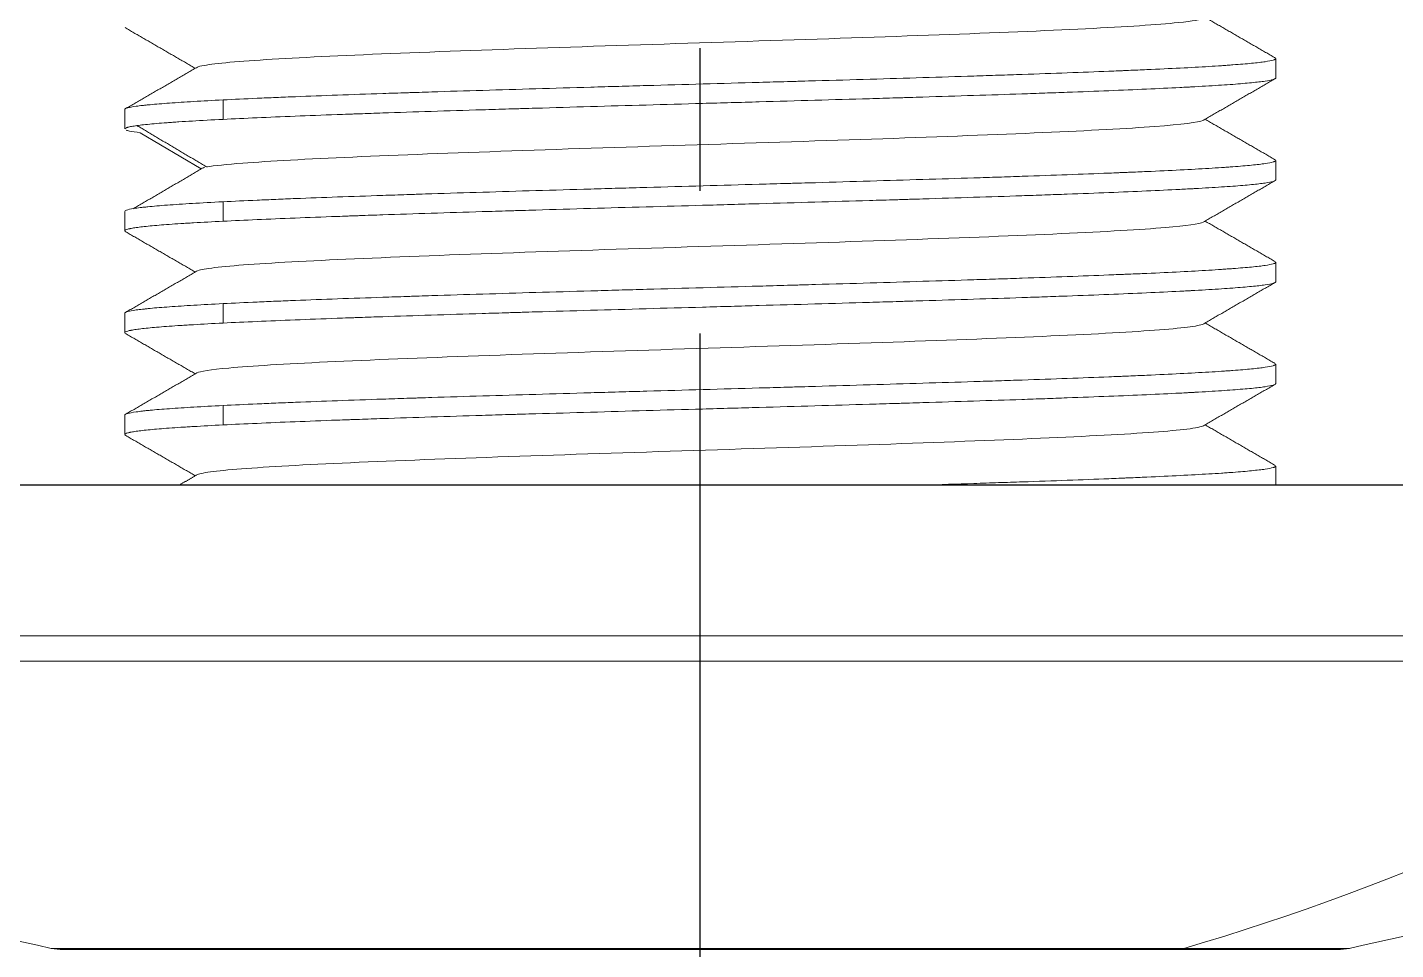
# Model space of a CAD drawing. Header units: millimetres. Extents: x 24023 to 24864, y 1163 to 1757.
# Drawn here: x 24160.96 to 24185.33, y 1512.53 to 1528.95 of the extents above; entities that cross this region are included whole.
import ezdxf

# ---------------------------------------------------------------- set-up
doc = ezdxf.new("R2010")
doc.units = ezdxf.units.MM
doc.linetypes.add('CENTERX2', pattern=[20.32, 12.7, -2.54, 2.54, -2.54])
doc.layers.add('CENTER', color=1, linetype='CENTERX2')
doc.layers.add('벽', color=2, linetype='Continuous')

msp = doc.modelspace()

# ---------------------------------------------------------------- linework, layer by layer
at = {"linetype": 'Continuous', "lineweight": 18}
for p, q in [((24183.196, 1528.049), (24183.196, 1528.395)), ((24162.696, 1527.488), (24162.696, 1527.142)), ((24162.972, 1527.075), (24164.054, 1526.432)), ((24183.196, 1526.235), (24183.196, 1526.581)), ((24162.696, 1525.674), (24162.696, 1525.328)), ((24183.196, 1524.421), (24183.196, 1524.767)), ((24162.696, 1523.86), (24162.696, 1523.514)), ((24183.196, 1522.607), (24183.196, 1522.953)), ((24162.696, 1522.046), (24162.696, 1521.7)), ((24183.196, 1520.798), (24183.196, 1521.139)), ((24193.064, 1520.798), (24145.946, 1520.798)), ((24161.596, 1512.527), (24181.403, 1512.527)), ((24181.403, 1512.527), (24184.296, 1512.527))]:
    msp.add_line(p, q, dxfattribs=at)
at = {"linetype": 'Continuous', "lineweight": 13}
for p, q in [((24164.448, 1527.659), (24164.448, 1527.313)), ((24164.448, 1525.846), (24164.448, 1525.499)), ((24164.448, 1524.031), (24164.448, 1523.685)), ((24164.448, 1522.218), (24164.448, 1521.871)), ((24193.064, 1518.115), (24145.946, 1518.115)), ((24192.849, 1517.662), (24146.234, 1517.662)), ((24181.561, 1512.55), (24161.384, 1512.55)), ((24181.561, 1512.55), (24184.508, 1512.55))]:
    msp.add_line(p, q, dxfattribs=at)
at = {"linetype": 'Continuous', "lineweight": 18}
for centre, radius, start, end in [((24176.561, 1582.527), 71.604, 244.94174, 257.76269), ((24169.33, 1582.527), 71.604, 282.23731, 295.05826), ((24161.596, 1513.527), 1, 257.7627, 270), ((24184.296, 1513.527), 1, 270, 282.2373)]:
    msp.add_arc(centre, radius, start, end, dxfattribs=at)
at = {"linetype": 'Continuous', "lineweight": 13}
for centre, major_axis, start_param, end_param in [((24170.252, 1582.527), (0, -71.604), 0.213581, 0.437349), ((24181.403, 1513.527), (0, 1), 3.141579, 3.355174)]:
    msp.add_ellipse(centre, major_axis=major_axis, ratio=0.745133, start_param=start_param, end_param=end_param, dxfattribs=at)
at = {"linetype": 'Continuous', "lineweight": 18}
for points, knots in [([(24181.914, 1529.115), (24181.875, 1529.089), (24181.512, 1529.026), (24179.975, 1528.927), (24177.301, 1528.818), (24174.016, 1528.709), (24170.58, 1528.6), (24167.477, 1528.492), (24165.141, 1528.383), (24164.187, 1528.299), (24164.008, 1528.252), (24163.986, 1528.241)], [0, 0, 0, 0, 0.091247, 0.215619, 0.339991, 0.464363, 0.588736, 0.713108, 0.83748, 0.961852, 1, 1, 1, 1]), ([(24183.196, 1528.395), (24183.196, 1528.391), (24183.192, 1528.386), (24183.183, 1528.381), (24183.181, 1528.38), (24183.177, 1528.377), (24183.174, 1528.376), (24183.165, 1528.372), (24183.158, 1528.37), (24183.119, 1528.358), (24183.071, 1528.349), (24182.943, 1528.33), (24182.863, 1528.321), (24182.672, 1528.302), (24182.561, 1528.293), (24182.401, 1528.281), (24182.368, 1528.278), (24182.3, 1528.273), (24182.196, 1528.266), (24182.084, 1528.259), (24181.849, 1528.245), (24181.508, 1528.226), (24181.112, 1528.208), (24180.794, 1528.193), (24180.685, 1528.189), (24180.544, 1528.183), (24180.515, 1528.182), (24180.458, 1528.179), (24180.372, 1528.176), (24180.284, 1528.172), (24179.988, 1528.16), (24179.741, 1528.15), (24179.227, 1528.132), (24178.96, 1528.122), (24178.544, 1528.108), (24178.403, 1528.104), (24178.187, 1528.097), (24178.115, 1528.094), (24177.968, 1528.09), (24177.894, 1528.087), (24177.522, 1528.075), (24177.219, 1528.066), (24176.602, 1528.047), (24176.289, 1528.037), (24175.651, 1528.018), (24175.326, 1528.009), (24174.914, 1527.997), (24174.79, 1527.994), (24174.665, 1527.99), (24174.582, 1527.988), (24174.54, 1527.987), (24174.331, 1527.981), (24174.164, 1527.976), (24173.663, 1527.962), (24172.996, 1527.943), (24172.328, 1527.924), (24171.828, 1527.91), (24171.662, 1527.905), (24171.412, 1527.898), (24171.328, 1527.896), (24171.162, 1527.891), (24171.078, 1527.889), (24170.664, 1527.877), (24170.338, 1527.867), (24169.697, 1527.849), (24169.383, 1527.839), (24168.764, 1527.82), (24168.461, 1527.811), (24168.088, 1527.799), (24168.014, 1527.796), (24167.903, 1527.793), (24167.866, 1527.792), (24167.793, 1527.789), (24167.611, 1527.784), (24167.433, 1527.778), (24167.013, 1527.764), (24166.744, 1527.754), (24166.226, 1527.735), (24165.977, 1527.726), (24165.619, 1527.712), (24165.503, 1527.707), (24165.332, 1527.7), (24165.276, 1527.697), (24165.164, 1527.693), (24165.11, 1527.69), (24164.84, 1527.678), (24164.637, 1527.669), (24164.448, 1527.659)], [0, 0, 0, 0, 0.017436, 0.017436, 0.022252, 0.022252, 0.027069, 0.027069, 0.036702, 0.036702, 0.075234, 0.075234, 0.113766, 0.113766, 0.152298, 0.152298, 0.161931, 0.161931, 0.171564, 0.190829, 0.190829, 0.229361, 0.267893, 0.267893, 0.287159, 0.287159, 0.291976, 0.291976, 0.296792, 0.306425, 0.306425, 0.344957, 0.344957, 0.383489, 0.383489, 0.402755, 0.402755, 0.412388, 0.412388, 0.422021, 0.422021, 0.460553, 0.460553, 0.499085, 0.499085, 0.537617, 0.537617, 0.54725, 0.552066, 0.552066, 0.556883, 0.556883, 0.576149, 0.576149, 0.614681, 0.653213, 0.653213, 0.672479, 0.672479, 0.682112, 0.682112, 0.691745, 0.691745, 0.730276, 0.730276, 0.768808, 0.768808, 0.80734, 0.80734, 0.816973, 0.816973, 0.82179, 0.82179, 0.826606, 0.845872, 0.845872, 0.884404, 0.884404, 0.922936, 0.922936, 0.942202, 0.942202, 0.951835, 0.951835, 0.961468, 0.961468, 1, 1, 1, 1]), ([(24164.448, 1527.313), (24164.637, 1527.323), (24164.839, 1527.332), (24165.266, 1527.351), (24165.491, 1527.36), (24165.966, 1527.379), (24166.215, 1527.389), (24166.542, 1527.401), (24166.608, 1527.403), (24166.708, 1527.407), (24166.742, 1527.408), (24166.809, 1527.41), (24166.979, 1527.416), (24167.151, 1527.422), (24167.571, 1527.436), (24168.146, 1527.455), (24168.752, 1527.474), (24169.218, 1527.488), (24169.375, 1527.493), (24169.574, 1527.499), (24169.614, 1527.5), (24169.694, 1527.502), (24169.734, 1527.503), (24169.855, 1527.507), (24169.935, 1527.509), (24170.339, 1527.521), (24170.664, 1527.531), (24171.32, 1527.55), (24171.65, 1527.559), (24172.316, 1527.578), (24172.651, 1527.587), (24173.073, 1527.599), (24173.158, 1527.601), (24173.327, 1527.606), (24173.579, 1527.613), (24173.83, 1527.62), (24174.33, 1527.635), (24174.99, 1527.654), (24175.638, 1527.672), (24176.12, 1527.686), (24176.279, 1527.691), (24176.478, 1527.697), (24176.518, 1527.698), (24176.597, 1527.7), (24176.715, 1527.704), (24176.832, 1527.708), (24177.22, 1527.719), (24177.522, 1527.729), (24178.109, 1527.748), (24178.395, 1527.757), (24178.811, 1527.771), (24178.948, 1527.776), (24179.15, 1527.783), (24179.216, 1527.785), (24179.349, 1527.79), (24179.415, 1527.793), (24179.741, 1527.804), (24179.988, 1527.814), (24180.46, 1527.833), (24180.683, 1527.842), (24181.104, 1527.861), (24181.303, 1527.871), (24181.535, 1527.882), (24181.604, 1527.886), (24181.67, 1527.889), (24181.714, 1527.892), (24181.736, 1527.893), (24181.844, 1527.899), (24181.927, 1527.904), (24182.162, 1527.918), (24182.304, 1527.927), (24182.557, 1527.946), (24182.668, 1527.956), (24182.812, 1527.97), (24182.857, 1527.975), (24182.917, 1527.982), (24182.936, 1527.984), (24182.973, 1527.989), (24182.99, 1527.991), (24183.071, 1528.003), (24183.119, 1528.012), (24183.163, 1528.025), (24183.173, 1528.029), (24183.181, 1528.033)], [0, 0, 0, 0, 0.039343, 0.039343, 0.078686, 0.078686, 0.118029, 0.118029, 0.127865, 0.127865, 0.132783, 0.132783, 0.1377, 0.157372, 0.157372, 0.196715, 0.236058, 0.236058, 0.255729, 0.255729, 0.260647, 0.260647, 0.265565, 0.265565, 0.275401, 0.275401, 0.314744, 0.314744, 0.354087, 0.354087, 0.39343, 0.39343, 0.403265, 0.403265, 0.413101, 0.432773, 0.432773, 0.472116, 0.511459, 0.511459, 0.53113, 0.53113, 0.536048, 0.536048, 0.540966, 0.550802, 0.550802, 0.590145, 0.590145, 0.629488, 0.629488, 0.649159, 0.649159, 0.658995, 0.658995, 0.668831, 0.668831, 0.708174, 0.708174, 0.747517, 0.747517, 0.786859, 0.786859, 0.796695, 0.801613, 0.801613, 0.806531, 0.806531, 0.826202, 0.826202, 0.865545, 0.865545, 0.904888, 0.904888, 0.92456, 0.92456, 0.934396, 0.934396, 0.944231, 0.944231, 0.983574, 0.983574, 1, 1, 1, 1]), ([(24164.448, 1527.659), (24164.259, 1527.65), (24164.085, 1527.641), (24163.767, 1527.621), (24163.623, 1527.612), (24163.364, 1527.593), (24163.25, 1527.584), (24163.126, 1527.572), (24163.102, 1527.57), (24163.068, 1527.566), (24163.056, 1527.565), (24163.034, 1527.562), (24162.981, 1527.557), (24162.934, 1527.551), (24162.834, 1527.537), (24162.784, 1527.527), (24162.715, 1527.508), (24162.697, 1527.499), (24162.696, 1527.489), (24162.696, 1527.488), (24162.696, 1527.488)], [0, 0, 0, 0, 0.165358, 0.165358, 0.330716, 0.330716, 0.496073, 0.496073, 0.537413, 0.537413, 0.558083, 0.558083, 0.578752, 0.661431, 0.661431, 0.826789, 0.826789, 0.992147, 0.992147, 1, 1, 1, 1]), ([(24162.696, 1527.142), (24162.696, 1527.149), (24162.706, 1527.156), (24162.729, 1527.165), (24162.733, 1527.166), (24162.741, 1527.169), (24162.745, 1527.17), (24162.759, 1527.174), (24162.789, 1527.182), (24162.83, 1527.189), (24162.924, 1527.204), (24163.005, 1527.214), (24163.201, 1527.234), (24163.316, 1527.243), (24163.482, 1527.256), (24163.517, 1527.258), (24163.588, 1527.263), (24163.624, 1527.266), (24163.737, 1527.273), (24163.817, 1527.278), (24164.067, 1527.293), (24164.249, 1527.303), (24164.448, 1527.313)], [0, 0, 0, 0, 0.129149, 0.129149, 0.15092, 0.15092, 0.172691, 0.172691, 0.216234, 0.303319, 0.303319, 0.477489, 0.477489, 0.65166, 0.65166, 0.695202, 0.695202, 0.738745, 0.738745, 0.82583, 0.82583, 1, 1, 1, 1]), ([(24162.972, 1527.075), (24162.89, 1527.085), (24162.827, 1527.095), (24162.756, 1527.11), (24162.736, 1527.116), (24162.722, 1527.121)], [0, 0, 0, 0, 0.639027, 0.639027, 1, 1, 1, 1]), ([(24181.909, 1527.298), (24181.907, 1527.297), (24181.832, 1527.26), (24181.238, 1527.186), (24179.195, 1527.077), (24176.275, 1526.968), (24172.888, 1526.86), (24169.509, 1526.751), (24166.612, 1526.642), (24164.866, 1526.547), (24164.294, 1526.489), (24164.154, 1526.467)], [0, 0, 0, 0, 0.003653, 0.134603, 0.265552, 0.396502, 0.527451, 0.658401, 0.78935, 0.9203, 1, 1, 1, 1]), ([(24183.196, 1526.581), (24183.196, 1526.577), (24183.192, 1526.573), (24183.183, 1526.567), (24183.181, 1526.566), (24183.177, 1526.564), (24183.174, 1526.562), (24183.165, 1526.559), (24183.158, 1526.556), (24183.119, 1526.544), (24183.071, 1526.535), (24182.943, 1526.516), (24182.863, 1526.507), (24182.672, 1526.488), (24182.561, 1526.478), (24182.401, 1526.467), (24182.368, 1526.464), (24182.3, 1526.46), (24182.265, 1526.457), (24182.158, 1526.45), (24182.084, 1526.445), (24181.849, 1526.431), (24181.508, 1526.412), (24181.112, 1526.393), (24180.794, 1526.379), (24180.685, 1526.374), (24180.544, 1526.369), (24180.515, 1526.367), (24180.458, 1526.365), (24180.372, 1526.362), (24180.284, 1526.358), (24179.988, 1526.346), (24179.741, 1526.337), (24179.227, 1526.318), (24178.96, 1526.308), (24178.544, 1526.294), (24178.403, 1526.289), (24178.187, 1526.282), (24178.115, 1526.28), (24177.968, 1526.275), (24177.894, 1526.273), (24177.522, 1526.261), (24177.219, 1526.252), (24176.602, 1526.233), (24176.289, 1526.224), (24175.651, 1526.205), (24175.326, 1526.195), (24174.914, 1526.183), (24174.79, 1526.18), (24174.665, 1526.176), (24174.582, 1526.174), (24174.54, 1526.172), (24174.331, 1526.167), (24174.164, 1526.162), (24173.663, 1526.148), (24173.329, 1526.138), (24172.662, 1526.12), (24172.328, 1526.11), (24171.828, 1526.096), (24171.662, 1526.091), (24171.412, 1526.084), (24171.328, 1526.082), (24171.162, 1526.077), (24171.078, 1526.074), (24170.664, 1526.063), (24170.338, 1526.053), (24169.697, 1526.035), (24169.383, 1526.025), (24168.764, 1526.006), (24168.461, 1525.997), (24168.088, 1525.985), (24168.014, 1525.983), (24167.903, 1525.979), (24167.866, 1525.978), (24167.793, 1525.975), (24167.611, 1525.969), (24167.433, 1525.963), (24167.013, 1525.949), (24166.744, 1525.94), (24166.226, 1525.921), (24165.977, 1525.912), (24165.619, 1525.898), (24165.503, 1525.893), (24165.332, 1525.886), (24165.276, 1525.883), (24165.164, 1525.879), (24165.11, 1525.876), (24164.84, 1525.864), (24164.637, 1525.855), (24164.448, 1525.845)], [0, 0, 0, 0, 0.017436, 0.017436, 0.022252, 0.022252, 0.027069, 0.027069, 0.036702, 0.036702, 0.075234, 0.075234, 0.113766, 0.113766, 0.152298, 0.152298, 0.161931, 0.161931, 0.171564, 0.171564, 0.190829, 0.190829, 0.229361, 0.267893, 0.267893, 0.287159, 0.287159, 0.291976, 0.291976, 0.296792, 0.306425, 0.306425, 0.344957, 0.344957, 0.383489, 0.383489, 0.402755, 0.402755, 0.412388, 0.412388, 0.422021, 0.422021, 0.460553, 0.460553, 0.499085, 0.499085, 0.537617, 0.537617, 0.54725, 0.552066, 0.552066, 0.556883, 0.556883, 0.576149, 0.576149, 0.614681, 0.614681, 0.653213, 0.653213, 0.672479, 0.672479, 0.682112, 0.682112, 0.691745, 0.691745, 0.730276, 0.730276, 0.768808, 0.768808, 0.80734, 0.80734, 0.816973, 0.816973, 0.82179, 0.82179, 0.826606, 0.845872, 0.845872, 0.884404, 0.884404, 0.922936, 0.922936, 0.942202, 0.942202, 0.951835, 0.951835, 0.961468, 0.961468, 1, 1, 1, 1]), ([(24164.448, 1525.499), (24164.637, 1525.509), (24164.839, 1525.518), (24165.266, 1525.537), (24165.491, 1525.547), (24165.966, 1525.565), (24166.215, 1525.575), (24166.542, 1525.586), (24166.608, 1525.589), (24166.708, 1525.592), (24166.742, 1525.594), (24166.809, 1525.596), (24166.979, 1525.602), (24167.151, 1525.608), (24167.571, 1525.622), (24168.146, 1525.641), (24168.752, 1525.66), (24169.218, 1525.674), (24169.375, 1525.679), (24169.574, 1525.685), (24169.614, 1525.686), (24169.694, 1525.688), (24169.734, 1525.689), (24169.855, 1525.693), (24169.935, 1525.695), (24170.339, 1525.707), (24170.664, 1525.717), (24171.32, 1525.736), (24171.65, 1525.745), (24172.316, 1525.764), (24172.651, 1525.773), (24173.073, 1525.785), (24173.158, 1525.787), (24173.327, 1525.792), (24173.411, 1525.794), (24173.663, 1525.802), (24173.83, 1525.806), (24174.33, 1525.821), (24174.99, 1525.84), (24175.638, 1525.858), (24176.12, 1525.872), (24176.279, 1525.877), (24176.478, 1525.883), (24176.518, 1525.884), (24176.597, 1525.887), (24176.715, 1525.89), (24176.832, 1525.894), (24177.22, 1525.905), (24177.522, 1525.915), (24178.109, 1525.934), (24178.395, 1525.943), (24178.811, 1525.957), (24178.948, 1525.962), (24179.15, 1525.969), (24179.216, 1525.972), (24179.349, 1525.976), (24179.415, 1525.979), (24179.741, 1525.991), (24179.988, 1526), (24180.46, 1526.019), (24180.683, 1526.028), (24181.104, 1526.047), (24181.303, 1526.057), (24181.535, 1526.068), (24181.604, 1526.072), (24181.67, 1526.076), (24181.714, 1526.078), (24181.736, 1526.079), (24181.844, 1526.085), (24181.927, 1526.09), (24182.162, 1526.104), (24182.304, 1526.113), (24182.557, 1526.132), (24182.668, 1526.141), (24182.812, 1526.156), (24182.857, 1526.16), (24182.917, 1526.168), (24182.936, 1526.17), (24182.973, 1526.175), (24182.99, 1526.177), (24183.071, 1526.189), (24183.119, 1526.198), (24183.161, 1526.211), (24183.171, 1526.214), (24183.178, 1526.218)], [0, 0, 0, 0, 0.03943, 0.03943, 0.07886, 0.07886, 0.11829, 0.11829, 0.128147, 0.128147, 0.133076, 0.133076, 0.138004, 0.157719, 0.157719, 0.197149, 0.236579, 0.236579, 0.256294, 0.256294, 0.261223, 0.261223, 0.266151, 0.266151, 0.276009, 0.276009, 0.315439, 0.315439, 0.354869, 0.354869, 0.394298, 0.394298, 0.404156, 0.404156, 0.414013, 0.414013, 0.433728, 0.433728, 0.473158, 0.512588, 0.512588, 0.532303, 0.532303, 0.537232, 0.537232, 0.54216, 0.552018, 0.552018, 0.591448, 0.591448, 0.630877, 0.630877, 0.650592, 0.650592, 0.66045, 0.66045, 0.670307, 0.670307, 0.709737, 0.709737, 0.749167, 0.749167, 0.788597, 0.788597, 0.798454, 0.803383, 0.803383, 0.808312, 0.808312, 0.828027, 0.828027, 0.867457, 0.867457, 0.906886, 0.906886, 0.926601, 0.926601, 0.936459, 0.936459, 0.946316, 0.946316, 0.985746, 0.985746, 1, 1, 1, 1]), ([(24164.448, 1525.845), (24164.249, 1525.835), (24164.067, 1525.825), (24163.737, 1525.806), (24163.588, 1525.796), (24163.322, 1525.776), (24163.206, 1525.766), (24163.094, 1525.755), (24163.082, 1525.753), (24163.058, 1525.751), (24163.047, 1525.75), (24163.013, 1525.746), (24162.948, 1525.738), (24162.894, 1525.731), (24162.799, 1525.716), (24162.754, 1525.707), (24162.706, 1525.689), (24162.696, 1525.682), (24162.696, 1525.674)], [0, 0, 0, 0, 0.173679, 0.173679, 0.347357, 0.347357, 0.521036, 0.521036, 0.542746, 0.542746, 0.564456, 0.564456, 0.607875, 0.694715, 0.694715, 0.868393, 0.868393, 1, 1, 1, 1]), ([(24162.696, 1525.328), (24162.696, 1525.328), (24162.696, 1525.329), (24162.697, 1525.338), (24162.714, 1525.348), (24162.757, 1525.359), (24162.766, 1525.362), (24162.782, 1525.365), (24162.788, 1525.367), (24162.8, 1525.369), (24162.83, 1525.375), (24162.867, 1525.381), (24162.967, 1525.395), (24163.132, 1525.414), (24163.359, 1525.433), (24163.553, 1525.447), (24163.621, 1525.452), (24163.73, 1525.459), (24163.767, 1525.461), (24163.844, 1525.466), (24163.883, 1525.468), (24164.084, 1525.48), (24164.259, 1525.49), (24164.448, 1525.499)], [0, 0, 0, 0, 0.006049, 0.006049, 0.171708, 0.171708, 0.213122, 0.213122, 0.233829, 0.233829, 0.254537, 0.337366, 0.337366, 0.503025, 0.668683, 0.668683, 0.751512, 0.751512, 0.792927, 0.792927, 0.834342, 0.834342, 1, 1, 1, 1]), ([(24181.905, 1525.482), (24181.84, 1525.45), (24181.351, 1525.382), (24179.53, 1525.278), (24176.707, 1525.169), (24173.356, 1525.06), (24169.948, 1524.952), (24166.96, 1524.843), (24164.812, 1524.734), (24164.084, 1524.655), (24163.984, 1524.613), (24163.976, 1524.607)], [0, 0, 0, 0, 0.108892, 0.233204, 0.357517, 0.48183, 0.606143, 0.730456, 0.854768, 0.979081, 1, 1, 1, 1]), ([(24183.196, 1524.767), (24183.196, 1524.763), (24183.192, 1524.759), (24183.183, 1524.753), (24183.181, 1524.752), (24183.177, 1524.749), (24183.174, 1524.748), (24183.165, 1524.745), (24183.158, 1524.742), (24183.119, 1524.73), (24183.071, 1524.721), (24182.943, 1524.702), (24182.863, 1524.693), (24182.672, 1524.674), (24182.561, 1524.665), (24182.401, 1524.653), (24182.368, 1524.65), (24182.3, 1524.646), (24182.196, 1524.638), (24182.084, 1524.631), (24181.849, 1524.617), (24181.508, 1524.598), (24181.112, 1524.579), (24180.794, 1524.565), (24180.685, 1524.561), (24180.544, 1524.555), (24180.515, 1524.554), (24180.458, 1524.551), (24180.372, 1524.548), (24180.284, 1524.544), (24179.988, 1524.532), (24179.741, 1524.523), (24179.227, 1524.504), (24178.96, 1524.494), (24178.544, 1524.48), (24178.403, 1524.475), (24178.187, 1524.468), (24178.115, 1524.466), (24177.968, 1524.461), (24177.894, 1524.459), (24177.522, 1524.447), (24177.219, 1524.438), (24176.602, 1524.419), (24176.289, 1524.409), (24175.651, 1524.39), (24175.326, 1524.381), (24174.914, 1524.369), (24174.79, 1524.366), (24174.665, 1524.362), (24174.582, 1524.36), (24174.54, 1524.359), (24174.331, 1524.353), (24174.164, 1524.348), (24173.663, 1524.334), (24173.329, 1524.325), (24172.662, 1524.306), (24172.328, 1524.296), (24171.828, 1524.282), (24171.662, 1524.277), (24171.412, 1524.27), (24171.328, 1524.268), (24171.162, 1524.263), (24171.078, 1524.261), (24170.664, 1524.249), (24170.338, 1524.239), (24169.697, 1524.221), (24169.383, 1524.211), (24168.764, 1524.192), (24168.461, 1524.183), (24168.088, 1524.171), (24168.014, 1524.168), (24167.903, 1524.165), (24167.866, 1524.164), (24167.793, 1524.161), (24167.611, 1524.155), (24167.433, 1524.149), (24167.013, 1524.135), (24166.744, 1524.126), (24166.226, 1524.107), (24165.977, 1524.098), (24165.619, 1524.084), (24165.503, 1524.079), (24165.332, 1524.072), (24165.276, 1524.069), (24165.164, 1524.065), (24165.11, 1524.062), (24164.84, 1524.05), (24164.637, 1524.041), (24164.448, 1524.031)], [0, 0, 0, 0, 0.017435, 0.017435, 0.022252, 0.022252, 0.027068, 0.027068, 0.036701, 0.036701, 0.075233, 0.075233, 0.113765, 0.113765, 0.152297, 0.152297, 0.16193, 0.16193, 0.171563, 0.190829, 0.190829, 0.229361, 0.267893, 0.267893, 0.287159, 0.287159, 0.291975, 0.291975, 0.296792, 0.306425, 0.306425, 0.344957, 0.344957, 0.383489, 0.383489, 0.402755, 0.402755, 0.412388, 0.412388, 0.422021, 0.422021, 0.460553, 0.460553, 0.499085, 0.499085, 0.537617, 0.537617, 0.54725, 0.552066, 0.552066, 0.556883, 0.556883, 0.576149, 0.576149, 0.614681, 0.614681, 0.653212, 0.653212, 0.672478, 0.672478, 0.682111, 0.682111, 0.691744, 0.691744, 0.730276, 0.730276, 0.768808, 0.768808, 0.80734, 0.80734, 0.816973, 0.816973, 0.82179, 0.82179, 0.826606, 0.845872, 0.845872, 0.884404, 0.884404, 0.922936, 0.922936, 0.942202, 0.942202, 0.951835, 0.951835, 0.961468, 0.961468, 1, 1, 1, 1]), ([(24164.448, 1523.685), (24164.637, 1523.695), (24164.839, 1523.704), (24165.266, 1523.723), (24165.491, 1523.732), (24165.966, 1523.751), (24166.215, 1523.761), (24166.542, 1523.773), (24166.608, 1523.775), (24166.708, 1523.779), (24166.742, 1523.78), (24166.809, 1523.782), (24166.979, 1523.788), (24167.151, 1523.794), (24167.571, 1523.808), (24167.859, 1523.818), (24168.449, 1523.836), (24168.752, 1523.846), (24169.218, 1523.86), (24169.375, 1523.865), (24169.574, 1523.871), (24169.614, 1523.872), (24169.694, 1523.874), (24169.734, 1523.876), (24169.855, 1523.879), (24169.935, 1523.882), (24170.339, 1523.893), (24170.664, 1523.903), (24171.32, 1523.921), (24171.65, 1523.931), (24172.316, 1523.95), (24172.651, 1523.959), (24173.073, 1523.971), (24173.158, 1523.973), (24173.327, 1523.978), (24173.579, 1523.985), (24173.83, 1523.993), (24174.33, 1524.007), (24174.99, 1524.025), (24175.638, 1524.044), (24176.12, 1524.058), (24176.279, 1524.063), (24176.478, 1524.069), (24176.518, 1524.07), (24176.597, 1524.073), (24176.715, 1524.076), (24176.832, 1524.08), (24177.22, 1524.092), (24177.522, 1524.101), (24178.109, 1524.12), (24178.395, 1524.129), (24178.811, 1524.143), (24178.948, 1524.148), (24179.15, 1524.155), (24179.216, 1524.157), (24179.349, 1524.162), (24179.415, 1524.164), (24179.741, 1524.176), (24179.988, 1524.186), (24180.46, 1524.205), (24180.683, 1524.214), (24181.104, 1524.233), (24181.303, 1524.242), (24181.535, 1524.254), (24181.604, 1524.258), (24181.67, 1524.261), (24181.714, 1524.264), (24181.736, 1524.265), (24181.844, 1524.271), (24181.927, 1524.276), (24182.162, 1524.29), (24182.445, 1524.309), (24182.668, 1524.328), (24182.812, 1524.342), (24182.857, 1524.346), (24182.917, 1524.353), (24182.936, 1524.356), (24182.973, 1524.361), (24182.99, 1524.363), (24183.071, 1524.375), (24183.119, 1524.384), (24183.18, 1524.403), (24183.196, 1524.412), (24183.196, 1524.421)], [0, 0, 0, 0, 0.038516, 0.038516, 0.077031, 0.077031, 0.115547, 0.115547, 0.125176, 0.125176, 0.12999, 0.12999, 0.134805, 0.154063, 0.154063, 0.192578, 0.192578, 0.231094, 0.231094, 0.250352, 0.250352, 0.255166, 0.255166, 0.25998, 0.25998, 0.269609, 0.269609, 0.308125, 0.308125, 0.346641, 0.346641, 0.385156, 0.385156, 0.394785, 0.394785, 0.404414, 0.423672, 0.423672, 0.462188, 0.500703, 0.500703, 0.519961, 0.519961, 0.524775, 0.524775, 0.52959, 0.539219, 0.539219, 0.577734, 0.577734, 0.61625, 0.61625, 0.635508, 0.635508, 0.645137, 0.645137, 0.654766, 0.654766, 0.693281, 0.693281, 0.731797, 0.731797, 0.770313, 0.770313, 0.779941, 0.784756, 0.784756, 0.78957, 0.78957, 0.808828, 0.808828, 0.847344, 0.885859, 0.885859, 0.905117, 0.905117, 0.914746, 0.914746, 0.924375, 0.924375, 0.962891, 0.962891, 1, 1, 1, 1]), ([(24164.448, 1524.031), (24164.259, 1524.022), (24164.085, 1524.012), (24163.767, 1523.994), (24163.623, 1523.984), (24163.364, 1523.965), (24163.25, 1523.956), (24163.126, 1523.944), (24163.102, 1523.941), (24163.068, 1523.938), (24163.056, 1523.937), (24163.034, 1523.934), (24162.981, 1523.928), (24162.934, 1523.923), (24162.834, 1523.908), (24162.784, 1523.899), (24162.715, 1523.88), (24162.697, 1523.871), (24162.696, 1523.861), (24162.696, 1523.86), (24162.696, 1523.86)], [0, 0, 0, 0, 0.165358, 0.165358, 0.330716, 0.330716, 0.496074, 0.496074, 0.537414, 0.537414, 0.558083, 0.558083, 0.578753, 0.661432, 0.661432, 0.82679, 0.82679, 0.992148, 0.992148, 1, 1, 1, 1]), ([(24162.696, 1523.514), (24162.696, 1523.514), (24162.696, 1523.514), (24162.697, 1523.524), (24162.714, 1523.534), (24162.757, 1523.546), (24162.766, 1523.548), (24162.782, 1523.552), (24162.788, 1523.553), (24162.8, 1523.555), (24162.83, 1523.561), (24162.867, 1523.567), (24162.967, 1523.581), (24163.049, 1523.591), (24163.245, 1523.609), (24163.359, 1523.619), (24163.553, 1523.633), (24163.621, 1523.638), (24163.73, 1523.645), (24163.767, 1523.647), (24163.844, 1523.652), (24163.883, 1523.654), (24164.084, 1523.666), (24164.259, 1523.676), (24164.448, 1523.685)], [0, 0, 0, 0, 0.006046, 0.006046, 0.171705, 0.171705, 0.21312, 0.21312, 0.233827, 0.233827, 0.254535, 0.337364, 0.337364, 0.503023, 0.503023, 0.668682, 0.668682, 0.751512, 0.751512, 0.792926, 0.792926, 0.834341, 0.834341, 1, 1, 1, 1]), ([(24181.914, 1523.673), (24181.9, 1523.664), (24181.767, 1523.619), (24180.931, 1523.537), (24178.694, 1523.428), (24175.65, 1523.32), (24172.227, 1523.211), (24168.905, 1523.102), (24166.149, 1522.993), (24164.462, 1522.891), (24164.034, 1522.826), (24163.982, 1522.797)], [0, 0, 0, 0, 0.030675, 0.15481, 0.278944, 0.403079, 0.527214, 0.651349, 0.775483, 0.899618, 1, 1, 1, 1]), ([(24183.196, 1522.953), (24183.196, 1522.949), (24183.192, 1522.944), (24183.183, 1522.939), (24183.181, 1522.938), (24183.177, 1522.935), (24183.174, 1522.934), (24183.165, 1522.931), (24183.158, 1522.928), (24183.119, 1522.917), (24183.071, 1522.907), (24182.943, 1522.888), (24182.863, 1522.879), (24182.672, 1522.86), (24182.561, 1522.85), (24182.401, 1522.838), (24182.368, 1522.836), (24182.3, 1522.831), (24182.196, 1522.824), (24182.084, 1522.817), (24181.849, 1522.803), (24181.678, 1522.794), (24181.31, 1522.775), (24181.112, 1522.765), (24180.794, 1522.751), (24180.685, 1522.746), (24180.544, 1522.74), (24180.515, 1522.739), (24180.458, 1522.737), (24180.372, 1522.733), (24180.284, 1522.73), (24179.988, 1522.718), (24179.741, 1522.709), (24179.227, 1522.69), (24178.96, 1522.681), (24178.544, 1522.666), (24178.403, 1522.662), (24178.187, 1522.654), (24178.115, 1522.652), (24177.968, 1522.647), (24177.894, 1522.645), (24177.522, 1522.633), (24177.219, 1522.624), (24176.602, 1522.605), (24176.289, 1522.596), (24175.651, 1522.577), (24175.326, 1522.567), (24174.914, 1522.555), (24174.79, 1522.552), (24174.665, 1522.548), (24174.582, 1522.546), (24174.54, 1522.544), (24174.331, 1522.539), (24174.164, 1522.534), (24173.663, 1522.52), (24173.329, 1522.51), (24172.662, 1522.492), (24172.328, 1522.482), (24171.828, 1522.468), (24171.662, 1522.463), (24171.412, 1522.456), (24171.328, 1522.454), (24171.162, 1522.449), (24171.078, 1522.447), (24170.664, 1522.435), (24170.338, 1522.425), (24169.697, 1522.406), (24169.383, 1522.397), (24168.764, 1522.378), (24168.461, 1522.369), (24168.088, 1522.357), (24168.014, 1522.355), (24167.903, 1522.351), (24167.866, 1522.35), (24167.793, 1522.348), (24167.611, 1522.342), (24167.433, 1522.336), (24167.013, 1522.321), (24166.474, 1522.302), (24165.977, 1522.284), (24165.619, 1522.27), (24165.503, 1522.265), (24165.332, 1522.258), (24165.276, 1522.256), (24165.164, 1522.251), (24165.11, 1522.248), (24164.84, 1522.236), (24164.637, 1522.227), (24164.448, 1522.217)], [0, 0, 0, 0, 0.017436, 0.017436, 0.022253, 0.022253, 0.027069, 0.027069, 0.036702, 0.036702, 0.075234, 0.075234, 0.113766, 0.113766, 0.152298, 0.152298, 0.161931, 0.161931, 0.171564, 0.19083, 0.19083, 0.229362, 0.229362, 0.267894, 0.267894, 0.287159, 0.287159, 0.291976, 0.291976, 0.296792, 0.306425, 0.306425, 0.344957, 0.344957, 0.383489, 0.383489, 0.402755, 0.402755, 0.412388, 0.412388, 0.422021, 0.422021, 0.460553, 0.460553, 0.499085, 0.499085, 0.537617, 0.537617, 0.54725, 0.552066, 0.552066, 0.556883, 0.556883, 0.576149, 0.576149, 0.614681, 0.614681, 0.653213, 0.653213, 0.672479, 0.672479, 0.682112, 0.682112, 0.691745, 0.691745, 0.730277, 0.730277, 0.768808, 0.768808, 0.80734, 0.80734, 0.816973, 0.816973, 0.82179, 0.82179, 0.826606, 0.845872, 0.845872, 0.884404, 0.922936, 0.922936, 0.942202, 0.942202, 0.951835, 0.951835, 0.961468, 0.961468, 1, 1, 1, 1]), ([(24164.448, 1521.871), (24164.637, 1521.881), (24164.839, 1521.89), (24165.266, 1521.909), (24165.491, 1521.919), (24165.966, 1521.937), (24166.215, 1521.947), (24166.542, 1521.959), (24166.608, 1521.961), (24166.708, 1521.965), (24166.742, 1521.966), (24166.809, 1521.968), (24166.979, 1521.974), (24167.151, 1521.98), (24167.571, 1521.994), (24167.859, 1522.004), (24168.449, 1522.023), (24168.752, 1522.032), (24169.218, 1522.046), (24169.375, 1522.051), (24169.574, 1522.057), (24169.614, 1522.058), (24169.694, 1522.06), (24169.734, 1522.062), (24169.855, 1522.065), (24169.935, 1522.067), (24170.339, 1522.079), (24170.664, 1522.088), (24171.32, 1522.107), (24171.65, 1522.117), (24172.316, 1522.136), (24172.651, 1522.145), (24173.073, 1522.157), (24173.158, 1522.16), (24173.327, 1522.164), (24173.579, 1522.171), (24173.83, 1522.178), (24174.33, 1522.192), (24174.66, 1522.202), (24175.314, 1522.221), (24175.638, 1522.23), (24176.12, 1522.244), (24176.279, 1522.249), (24176.478, 1522.255), (24176.518, 1522.256), (24176.597, 1522.259), (24176.715, 1522.262), (24176.832, 1522.266), (24177.22, 1522.278), (24177.522, 1522.287), (24178.109, 1522.306), (24178.395, 1522.315), (24178.811, 1522.329), (24178.948, 1522.334), (24179.15, 1522.341), (24179.216, 1522.344), (24179.349, 1522.348), (24179.415, 1522.351), (24179.741, 1522.363), (24179.988, 1522.372), (24180.46, 1522.391), (24180.683, 1522.4), (24181.104, 1522.419), (24181.303, 1522.428), (24181.535, 1522.44), (24181.604, 1522.444), (24181.67, 1522.447), (24181.714, 1522.45), (24181.736, 1522.451), (24181.844, 1522.457), (24181.927, 1522.462), (24182.162, 1522.476), (24182.445, 1522.495), (24182.668, 1522.513), (24182.812, 1522.527), (24182.857, 1522.532), (24182.917, 1522.539), (24182.936, 1522.542), (24182.973, 1522.547), (24182.99, 1522.549), (24183.071, 1522.561), (24183.119, 1522.57), (24183.18, 1522.589), (24183.196, 1522.598), (24183.196, 1522.607)], [0, 0, 0, 0, 0.038516, 0.038516, 0.077031, 0.077031, 0.115547, 0.115547, 0.125176, 0.125176, 0.12999, 0.12999, 0.134805, 0.154062, 0.154062, 0.192578, 0.192578, 0.231094, 0.231094, 0.250351, 0.250351, 0.255166, 0.255166, 0.25998, 0.25998, 0.269609, 0.269609, 0.308125, 0.308125, 0.34664, 0.34664, 0.385156, 0.385156, 0.394785, 0.394785, 0.404414, 0.423672, 0.423672, 0.462187, 0.462187, 0.500703, 0.500703, 0.519961, 0.519961, 0.524775, 0.524775, 0.52959, 0.539219, 0.539219, 0.577734, 0.577734, 0.61625, 0.61625, 0.635508, 0.635508, 0.645136, 0.645136, 0.654765, 0.654765, 0.693281, 0.693281, 0.731797, 0.731797, 0.770312, 0.770312, 0.779941, 0.784756, 0.784756, 0.78957, 0.78957, 0.808828, 0.808828, 0.847343, 0.885859, 0.885859, 0.905117, 0.905117, 0.914746, 0.914746, 0.924375, 0.924375, 0.96289, 0.96289, 1, 1, 1, 1]), ([(24164.448, 1522.217), (24164.259, 1522.208), (24164.085, 1522.198), (24163.767, 1522.179), (24163.623, 1522.17), (24163.364, 1522.151), (24163.25, 1522.142), (24163.126, 1522.13), (24163.102, 1522.128), (24163.068, 1522.124), (24163.056, 1522.123), (24163.034, 1522.12), (24162.981, 1522.114), (24162.934, 1522.108), (24162.834, 1522.094), (24162.733, 1522.075), (24162.697, 1522.057), (24162.696, 1522.047), (24162.696, 1522.047), (24162.696, 1522.046)], [0, 0, 0, 0, 0.165357, 0.165357, 0.330715, 0.330715, 0.496072, 0.496072, 0.537411, 0.537411, 0.558081, 0.558081, 0.578751, 0.661429, 0.661429, 0.826787, 0.992144, 0.992144, 1, 1, 1, 1]), ([(24162.696, 1521.7), (24162.696, 1521.7), (24162.696, 1521.701), (24162.697, 1521.711), (24162.714, 1521.72), (24162.757, 1521.732), (24162.766, 1521.734), (24162.782, 1521.738), (24162.788, 1521.739), (24162.8, 1521.741), (24162.83, 1521.747), (24162.867, 1521.753), (24162.967, 1521.767), (24163.049, 1521.776), (24163.245, 1521.795), (24163.359, 1521.805), (24163.553, 1521.819), (24163.621, 1521.824), (24163.73, 1521.831), (24163.767, 1521.833), (24163.844, 1521.838), (24163.883, 1521.84), (24164.084, 1521.852), (24164.259, 1521.862), (24164.448, 1521.871)], [0, 0, 0, 0, 0.006044, 0.006044, 0.171704, 0.171704, 0.213118, 0.213118, 0.233826, 0.233826, 0.254533, 0.337363, 0.337363, 0.503022, 0.503022, 0.668681, 0.668681, 0.751511, 0.751511, 0.792926, 0.792926, 0.834341, 0.834341, 1, 1, 1, 1]), ([(24181.91, 1521.857), (24181.876, 1521.837), (24181.596, 1521.78), (24180.312, 1521.688), (24177.771, 1521.579), (24174.552, 1521.47), (24171.108, 1521.361), (24167.922, 1521.253), (24165.441, 1521.144), (24164.253, 1521.053), (24164.008, 1520.999), (24163.979, 1520.981)], [0, 0, 0, 0, 0.069016, 0.193195, 0.317374, 0.441553, 0.565733, 0.689912, 0.814091, 0.93827, 1, 1, 1, 1]), ([(24183.196, 1521.139), (24183.196, 1521.135), (24183.192, 1521.13), (24183.183, 1521.125), (24183.181, 1521.124), (24183.177, 1521.121), (24183.174, 1521.12), (24183.165, 1521.116), (24183.158, 1521.114), (24183.119, 1521.102), (24183.071, 1521.093), (24182.943, 1521.074), (24182.863, 1521.065), (24182.672, 1521.046), (24182.561, 1521.036), (24182.401, 1521.024), (24182.368, 1521.022), (24182.3, 1521.017), (24182.196, 1521.01), (24182.084, 1521.003), (24181.849, 1520.989), (24181.678, 1520.98), (24181.31, 1520.961), (24181.112, 1520.952), (24180.794, 1520.937), (24180.685, 1520.933), (24180.544, 1520.927), (24180.515, 1520.925), (24180.458, 1520.923), (24180.372, 1520.919), (24180.284, 1520.916), (24179.988, 1520.904), (24179.741, 1520.894), (24179.227, 1520.876), (24178.96, 1520.866), (24178.544, 1520.852), (24178.403, 1520.848), (24178.187, 1520.841), (24178.115, 1520.838), (24177.968, 1520.833), (24177.894, 1520.831), (24177.522, 1520.819), (24177.219, 1520.81), (24176.885, 1520.799), (24176.859, 1520.798), (24176.834, 1520.798)], [0, 0, 0, 0, 0.037596, 0.037596, 0.047982, 0.047982, 0.058368, 0.058368, 0.07914, 0.07914, 0.162227, 0.162227, 0.245315, 0.245315, 0.328403, 0.328403, 0.349174, 0.349174, 0.369946, 0.41149, 0.41149, 0.494578, 0.494578, 0.577665, 0.577665, 0.619209, 0.619209, 0.629595, 0.629595, 0.639981, 0.660753, 0.660753, 0.743841, 0.743841, 0.826928, 0.826928, 0.868472, 0.868472, 0.889244, 0.889244, 0.910016, 0.910016, 0.993104, 0.993104, 1, 1, 1, 1])]:
    msp.add_open_spline(points, degree=3, knots=knots, dxfattribs=at)
for points, degree in [([(24183.192, 1528.404), (24182.565, 1528.767), (24181.938, 1529.129)], 2), ([(24162.701, 1528.946), (24163.327, 1528.584), (24163.953, 1528.222)], 2), ([(24163.994, 1528.245), (24163.347, 1527.871), (24162.7, 1527.498)], 2), ([(24181.901, 1527.293), (24182.545, 1527.666), (24183.189, 1528.038)], 2), ([(24183.187, 1528.037), (24183.193, 1528.041), (24183.196, 1528.045), (24183.196, 1528.049)], 3), ([(24162.906, 1527.206), (24163.533, 1526.834), (24164.161, 1526.462)], 2), ([(24183.194, 1526.589), (24182.566, 1526.952), (24181.938, 1527.315)], 2), ([(24164.117, 1526.464), (24163.481, 1526.092), (24162.844, 1525.72)], 2), ([(24181.905, 1525.482), (24182.546, 1525.852), (24183.186, 1526.223)], 2), ([(24183.187, 1526.223), (24183.193, 1526.227), (24183.196, 1526.231), (24183.196, 1526.235)], 3), ([(24183.191, 1524.777), (24182.565, 1525.139), (24181.938, 1525.501)], 2), ([(24162.697, 1525.32), (24163.325, 1524.957), (24163.953, 1524.594)], 2), ([(24163.976, 1524.607), (24163.335, 1524.237), (24162.695, 1523.866)], 2), ([(24181.914, 1523.673), (24182.554, 1524.043), (24183.195, 1524.414)], 2), ([(24183.189, 1522.963), (24182.564, 1523.325), (24181.938, 1523.687)], 2), ([(24162.7, 1523.504), (24163.326, 1523.142), (24163.953, 1522.78)], 2), ([(24163.982, 1522.797), (24163.341, 1522.426), (24162.701, 1522.056)], 2), ([(24181.91, 1521.857), (24182.55, 1522.227), (24183.191, 1522.597)], 2), ([(24183.195, 1521.146), (24182.567, 1521.509), (24181.938, 1521.873)], 2), ([(24162.695, 1521.693), (24163.324, 1521.33), (24163.953, 1520.966)], 2), ([(24163.979, 1520.981), (24163.821, 1520.889), (24163.662, 1520.798)], 2)]:
    msp.add_open_spline(points, degree=degree, dxfattribs=at)
at = {"layer": 'CENTER'}
msp.add_line((24172.946, 1510.798), (24172.946, 1545.871), dxfattribs=at)
at = {"layer": '벽'}
msp.add_line((24531.192, 1520.798), (24074.97, 1520.798), dxfattribs=at)

doc.saveas('drawing.dxf')
